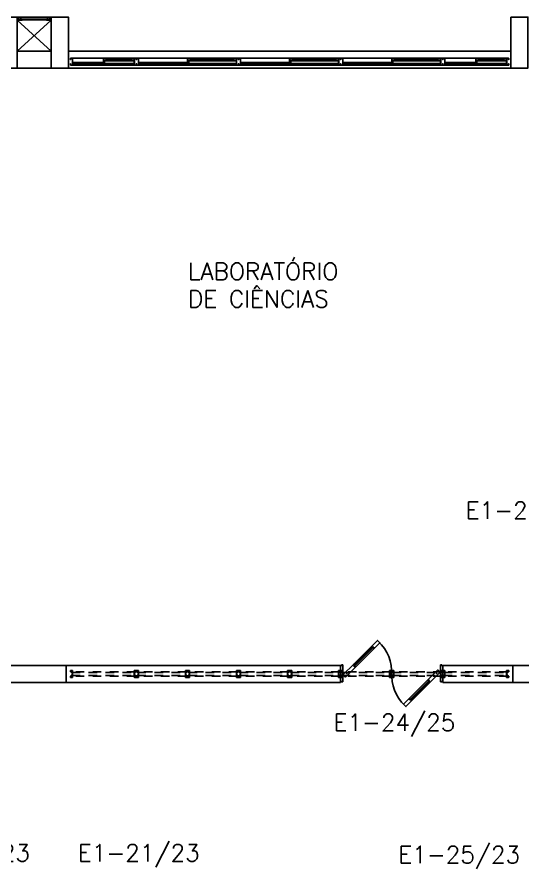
# Model space of a CAD drawing. Header units: millimetres. Extents: x 2801 to 3319, y 1187 to 1422.
# Drawn here: x 3150.15 to 3156.09, y 1273.56 to 1283.6 of the extents above; entities that cross this region are included whole.
import ezdxf

# ---------------------------------------------------------------- set-up
doc = ezdxf.new("R2010")
doc.units = ezdxf.units.MM
doc.linetypes.add('HIDDEN', pattern=[0.375, 0.25, -0.125])
for name, color, linetype in [('AR-ALV', 2, 'Continuous'), ('AR-ESQ', 1, 'Continuous'), ('AR-ESTC', 3, 'Continuous'), ('AR-PEITORIL', 1, 'Continuous'), ('AR-PORTA', 1, 'Continuous'), ('AR-SHAFT', 1, 'Continuous'), ('AR-TALUDE', 1, 'Continuous'), ('DT-ESQ-BAGUETE-C', 2, 'Continuous'), ('DT-ESQ-BAGUETE-V', 1, 'Continuous'), ('DT-ESQ-CHAPA DOBRADA-V', 1, 'Continuous'), ('DT-ESQ-PERFIL CADEIRA-C', 2, 'Continuous'), ('DT-ESQ-PERFIL CADEIRA-V', 1, 'Continuous'), ('DT-ESQ-PERFIL U SIMPLES-C', 2, 'Continuous'), ('DT-ESQ-PERFIL U-C', 2, 'Continuous'), ('DT-ESQ-PERFIL U-V', 1, 'Continuous'), ('DT-ESQ-PROJ', 1, 'HIDDEN'), ('DT-ESQ-VENEZIANA-C', 2, 'Continuous'), ('DT-ESQ-VENEZIANA-V', 2, 'Continuous'), ('DT-ESQ-VIDRO-C', 2, 'Continuous'), ('ENDEREÇO', 2, 'Continuous'), ('mov', 1, 'Continuous'), ('PM-V', 1, 'Continuous'), ('pm1', 2, 'Continuous'), ('pm2', 2, 'Continuous'), ('TEXTO', 2, 'Continuous'), ('VIDRO', 2, 'Continuous')]:
    doc.layers.add(name, color=color, linetype=linetype)
doc.styles.add('UNB-100', font='simplex.shx', dxfattribs={"height": 0.2})
doc.styles.add('UNB1-100', font='simplex.shx', dxfattribs={"height": 0.2})

# ---------------------------------------------------------------- blocks, each defined once
blk = doc.blocks.new('EF65-P')
at = {"layer": 'DT-ESQ-BAGUETE-C', "ltscale": 0.1}
for points in [[(0.073, -0.1), (0.06, -0.1), (0.06, -0.099), (0.073, -0.099, 0.414214), (0.073, -0.098), (0.073, -0.087, 0.414214), (0.073, -0.087), (0.06, -0.087), (0.06, -0.085), (0.073, -0.085, -0.414214), (0.075, -0.087), (0.075, -0.099, -0.414214)], [(0.339, -0.1), (0.352, -0.1), (0.352, -0.099), (0.34, -0.099, -0.414214), (0.339, -0.098), (0.339, -0.087, -0.414214), (0.34, -0.087), (0.352, -0.087), (0.352, -0.085), (0.339, -0.085, 0.414214), (0.337, -0.087), (0.337, -0.099, 0.414214)], [(0.422, -0.055), (0.409, -0.055), (0.409, -0.053), (0.422, -0.053, 0.414214), (0.422, -0.053), (0.422, -0.042, 0.414214), (0.422, -0.042), (0.409, -0.042), (0.409, -0.04), (0.422, -0.04, -0.414214), (0.424, -0.042), (0.424, -0.053, -0.414214)], [(0.702, -0.055), (0.715, -0.055), (0.715, -0.053), (0.702, -0.053, -0.414214), (0.702, -0.053), (0.702, -0.042, -0.414214), (0.702, -0.042), (0.715, -0.042), (0.715, -0.04), (0.702, -0.04, 0.414214), (0.7, -0.042), (0.7, -0.053, 0.414214)], [(0.848, -0.1), (0.835, -0.1), (0.835, -0.099), (0.848, -0.099, 0.414214), (0.848, -0.098), (0.848, -0.087, 0.414214), (0.848, -0.087), (0.835, -0.087), (0.835, -0.085), (0.848, -0.085, -0.414214), (0.85, -0.087), (0.85, -0.099, -0.414214)], [(1.326, -0.1), (1.34, -0.1), (1.34, -0.099), (1.327, -0.099, -0.414214), (1.326, -0.098), (1.326, -0.087, -0.414214), (1.327, -0.087), (1.34, -0.087), (1.34, -0.085), (1.326, -0.085, 0.414214), (1.325, -0.087), (1.325, -0.099, 0.414214)], [(1.41, -0.055), (1.396, -0.055), (1.396, -0.053), (1.409, -0.053, 0.414214), (1.41, -0.053), (1.41, -0.042, 0.414214), (1.409, -0.042), (1.396, -0.042), (1.396, -0.04), (1.41, -0.04, -0.414214), (1.411, -0.042), (1.411, -0.053, -0.414214)], [(1.901, -0.055), (1.915, -0.055), (1.915, -0.053), (1.902, -0.053, -0.414214), (1.901, -0.053), (1.901, -0.042, -0.414214), (1.902, -0.042), (1.915, -0.042), (1.915, -0.04), (1.901, -0.04, 0.414214), (1.9, -0.042), (1.9, -0.053, 0.414214)], [(2.048, -0.1), (2.035, -0.1), (2.035, -0.099), (2.048, -0.099, 0.414214), (2.048, -0.098), (2.048, -0.087, 0.414214), (2.048, -0.087), (2.035, -0.087), (2.035, -0.085), (2.048, -0.085, -0.414214), (2.05, -0.087), (2.05, -0.099, -0.414214)], [(2.526, -0.1), (2.54, -0.1), (2.54, -0.099), (2.527, -0.099, -0.414214), (2.526, -0.098), (2.526, -0.087, -0.414214), (2.527, -0.087), (2.54, -0.087), (2.54, -0.085), (2.526, -0.085, 0.414214), (2.525, -0.087), (2.525, -0.099, 0.414214)], [(2.61, -0.055), (2.596, -0.055), (2.596, -0.053), (2.609, -0.053, 0.414214), (2.61, -0.053), (2.61, -0.042, 0.414214), (2.609, -0.042), (2.596, -0.042), (2.596, -0.04), (2.61, -0.04, -0.414214), (2.611, -0.042), (2.611, -0.053, -0.414214)], [(3.101, -0.055), (3.115, -0.055), (3.115, -0.053), (3.102, -0.053, -0.414214), (3.101, -0.053), (3.101, -0.042, -0.414214), (3.102, -0.042), (3.115, -0.042), (3.115, -0.04), (3.101, -0.04, 0.414214), (3.1, -0.042), (3.1, -0.053, 0.414214)], [(3.248, -0.1), (3.235, -0.1), (3.235, -0.099), (3.248, -0.099, 0.414214), (3.248, -0.098), (3.248, -0.087, 0.414214), (3.248, -0.087), (3.235, -0.087), (3.235, -0.085), (3.248, -0.085, -0.414214), (3.25, -0.087), (3.25, -0.099, -0.414214)], [(3.726, -0.1), (3.74, -0.1), (3.74, -0.099), (3.727, -0.099, -0.414214), (3.726, -0.098), (3.726, -0.087, -0.414214), (3.727, -0.087), (3.74, -0.087), (3.74, -0.085), (3.726, -0.085, 0.414214), (3.725, -0.087), (3.725, -0.099, 0.414214)], [(3.81, -0.055), (3.796, -0.055), (3.796, -0.053), (3.809, -0.053, 0.414214), (3.81, -0.053), (3.81, -0.042, 0.414214), (3.809, -0.042), (3.796, -0.042), (3.796, -0.04), (3.81, -0.04, -0.414214), (3.811, -0.042), (3.811, -0.053, -0.414214)], [(4.301, -0.055), (4.315, -0.055), (4.315, -0.053), (4.302, -0.053, -0.414214), (4.301, -0.053), (4.301, -0.042, -0.414214), (4.302, -0.042), (4.315, -0.042), (4.315, -0.04), (4.301, -0.04, 0.414214), (4.3, -0.042), (4.3, -0.053, 0.414214)], [(4.448, -0.1), (4.435, -0.1), (4.435, -0.099), (4.448, -0.099, 0.414214), (4.448, -0.098), (4.448, -0.087, 0.414214), (4.448, -0.087), (4.435, -0.087), (4.435, -0.085), (4.448, -0.085, -0.414214), (4.45, -0.087), (4.45, -0.099, -0.414214)], [(4.714, -0.1), (4.727, -0.1), (4.727, -0.099), (4.714, -0.099, -0.414214), (4.714, -0.098), (4.714, -0.087, -0.414214), (4.714, -0.087), (4.727, -0.087), (4.727, -0.085), (4.714, -0.085, 0.414214), (4.712, -0.087), (4.712, -0.099, 0.414214)], [(4.797, -0.055), (4.784, -0.055), (4.784, -0.053), (4.797, -0.053, 0.414214), (4.797, -0.053), (4.797, -0.042, 0.414214), (4.797, -0.042), (4.784, -0.042), (4.784, -0.04), (4.797, -0.04, -0.414214), (4.799, -0.042), (4.799, -0.053, -0.414214)], [(5.076, -0.055), (5.09, -0.055), (5.09, -0.053), (5.077, -0.053, -0.414214), (5.076, -0.053), (5.076, -0.042, -0.414214), (5.077, -0.042), (5.09, -0.042), (5.09, -0.04), (5.076, -0.04, 0.414214), (5.075, -0.042), (5.075, -0.053, 0.414214)]]:
    blk.add_lwpolyline(points, format="xyb", close=True, dxfattribs=at)
at = {"layer": 'DT-ESQ-BAGUETE-V', "ltscale": 0.1}
for p, q in [((0.073, -0.085), (0.339, -0.085)), ((0.422, -0.04), (0.702, -0.04)), ((0.848, -0.085), (1.326, -0.085)), ((1.41, -0.04), (1.901, -0.04)), ((2.048, -0.085), (2.526, -0.085)), ((2.61, -0.04), (3.101, -0.04)), ((3.248, -0.085), (3.726, -0.085)), ((3.81, -0.04), (4.301, -0.04)), ((4.448, -0.085), (4.714, -0.085)), ((4.797, -0.04), (5.076, -0.04))]:
    blk.add_line(p, q, dxfattribs=at)
at = {"layer": 'DT-ESQ-CHAPA DOBRADA-V', "ltscale": 0.1}
for p, q in [((0.025, -0.052), (0.374, -0.052)), ((0.025, -0.055), (0.374, -0.055)), ((0.8, -0.052), (1.361, -0.052)), ((0.8, -0.055), (1.361, -0.055)), ((2, -0.052), (2.561, -0.052)), ((2, -0.055), (2.561, -0.055)), ((3.2, -0.052), (3.761, -0.052)), ((3.2, -0.055), (3.761, -0.055)), ((4.4, -0.052), (4.749, -0.052)), ((4.4, -0.055), (4.749, -0.055))]:
    blk.add_line(p, q, dxfattribs=at)
at = {"layer": 'DT-ESQ-PERFIL CADEIRA-C', "ltscale": 0.1}
for p, q in [((0.376, -0.063), (0.422, -0.063)), ((0.75, -0.063), (0.702, -0.063)), ((1.363, -0.063), (1.41, -0.063)), ((1.95, -0.063), (1.901, -0.063)), ((2.563, -0.063), (2.61, -0.063)), ((3.15, -0.063), (3.101, -0.063)), ((3.763, -0.063), (3.81, -0.063)), ((4.35, -0.063), (4.301, -0.063)), ((4.751, -0.063), (4.797, -0.063)), ((5.125, -0.063), (5.076, -0.063)), ((0.025, -0.109), (0.073, -0.109)), ((0.385, -0.109), (0.339, -0.109)), ((0.8, -0.109), (0.848, -0.109)), ((1.373, -0.109), (1.326, -0.109)), ((2, -0.109), (2.048, -0.109)), ((2.573, -0.109), (2.526, -0.109)), ((3.2, -0.109), (3.248, -0.109)), ((3.773, -0.109), (3.726, -0.109)), ((4.4, -0.109), (4.448, -0.109)), ((4.76, -0.109), (4.714, -0.109))]:
    blk.add_line(p, q, dxfattribs=at)
for points in [[(0.073, -0.11), (0.025, -0.11), (0.025, -0.109), (0.06, -0.109, -0.198912), (0.059, -0.108, -0.198913), (0.058, -0.107), (0.058, -0.087, 0.414214), (0.058, -0.087), (0.025, -0.087), (0.025, -0.085), (0.058, -0.085, -0.414214), (0.06, -0.087), (0.06, -0.099), (0.06, -0.1), (0.06, -0.107), (0.073, -0.107, -1)], [(0.339, -0.107, 1), (0.339, -0.11), (0.385, -0.11, 0.414214), (0.387, -0.108), (0.387, -0.087, 0.414214), (0.385, -0.085), (0.354, -0.085, 0.414214), (0.352, -0.087), (0.352, -0.107)], [(0.352, -0.109, 0.198913), (0.354, -0.108, 0.198913), (0.354, -0.107), (0.354, -0.087, -0.414214), (0.354, -0.087), (0.385, -0.087, -0.414214), (0.386, -0.087), (0.386, -0.108, -0.414214), (0.385, -0.109)], [(0.422, -0.062, -1), (0.422, -0.065), (0.376, -0.065, -0.414214), (0.374, -0.063), (0.374, -0.042, -0.414214), (0.376, -0.04), (0.407, -0.04, -0.414214), (0.409, -0.042), (0.409, -0.062)], [(0.409, -0.063, -0.198913), (0.408, -0.063, -0.198913), (0.407, -0.062), (0.407, -0.042, 0.414214), (0.407, -0.042), (0.376, -0.042, 0.414214), (0.375, -0.042), (0.375, -0.063, 0.414214), (0.376, -0.063)], [(0.702, -0.065), (0.75, -0.065), (0.75, -0.063), (0.715, -0.063, 0.198912), (0.716, -0.063, 0.198913), (0.716, -0.062), (0.716, -0.042, -0.414214), (0.717, -0.042), (0.75, -0.042), (0.75, -0.04), (0.716, -0.04, 0.414214), (0.715, -0.042), (0.715, -0.053), (0.715, -0.055), (0.715, -0.062), (0.702, -0.062, 1)], [(0.848, -0.11), (0.8, -0.11), (0.8, -0.109), (0.835, -0.109, -0.198912), (0.834, -0.108, -0.198913), (0.833, -0.107), (0.833, -0.087, 0.414214), (0.833, -0.087), (0.8, -0.087), (0.8, -0.085), (0.833, -0.085, -0.414214), (0.835, -0.087), (0.835, -0.099), (0.835, -0.1), (0.835, -0.107), (0.848, -0.107, -1)], [(1.326, -0.107, 1), (1.326, -0.11), (1.373, -0.11, 0.414214), (1.375, -0.108), (1.375, -0.087, 0.414214), (1.373, -0.085), (1.341, -0.085, 0.414214), (1.34, -0.087), (1.34, -0.107)], [(1.34, -0.109, 0.198913), (1.341, -0.108, 0.198913), (1.341, -0.107), (1.341, -0.087, -0.414214), (1.342, -0.087), (1.373, -0.087, -0.414214), (1.373, -0.087), (1.373, -0.108, -0.414214), (1.373, -0.109)], [(1.41, -0.062, -1), (1.41, -0.065), (1.363, -0.065, -0.414214), (1.361, -0.063), (1.361, -0.042, -0.414214), (1.363, -0.04), (1.395, -0.04, -0.414214), (1.396, -0.042), (1.396, -0.062)], [(1.396, -0.063, -0.198913), (1.395, -0.063, -0.198913), (1.395, -0.062), (1.395, -0.042, 0.414214), (1.394, -0.042), (1.363, -0.042, 0.414214), (1.363, -0.042), (1.363, -0.063, 0.414214), (1.363, -0.063)], [(1.901, -0.065), (1.95, -0.065), (1.95, -0.063), (1.915, -0.063, 0.198912), (1.916, -0.063, 0.198913), (1.916, -0.062), (1.916, -0.042, -0.414214), (1.917, -0.042), (1.95, -0.042), (1.95, -0.04), (1.916, -0.04, 0.414214), (1.915, -0.042), (1.915, -0.053), (1.915, -0.055), (1.915, -0.062), (1.901, -0.062, 1)], [(2.048, -0.11), (2, -0.11), (2, -0.109), (2.035, -0.109, -0.198912), (2.034, -0.108, -0.198913), (2.033, -0.107), (2.033, -0.087, 0.414214), (2.033, -0.087), (2, -0.087), (2, -0.085), (2.033, -0.085, -0.414214), (2.035, -0.087), (2.035, -0.099), (2.035, -0.1), (2.035, -0.107), (2.048, -0.107, -1)], [(2.526, -0.107, 1), (2.526, -0.11), (2.573, -0.11, 0.414214), (2.575, -0.108), (2.575, -0.087, 0.414214), (2.573, -0.085), (2.541, -0.085, 0.414214), (2.54, -0.087), (2.54, -0.107)], [(2.54, -0.109, 0.198913), (2.541, -0.108, 0.198913), (2.541, -0.107), (2.541, -0.087, -0.414214), (2.542, -0.087), (2.573, -0.087, -0.414214), (2.573, -0.087), (2.573, -0.108, -0.414214), (2.573, -0.109)], [(2.61, -0.062, -1), (2.61, -0.065), (2.563, -0.065, -0.414214), (2.561, -0.063), (2.561, -0.042, -0.414214), (2.563, -0.04), (2.595, -0.04, -0.414214), (2.596, -0.042), (2.596, -0.062)], [(2.596, -0.063, -0.198913), (2.595, -0.063, -0.198913), (2.595, -0.062), (2.595, -0.042, 0.414214), (2.594, -0.042), (2.563, -0.042, 0.414214), (2.563, -0.042), (2.563, -0.063, 0.414214), (2.563, -0.063)], [(3.101, -0.065), (3.15, -0.065), (3.15, -0.063), (3.115, -0.063, 0.198912), (3.116, -0.063, 0.198913), (3.116, -0.062), (3.116, -0.042, -0.414214), (3.117, -0.042), (3.15, -0.042), (3.15, -0.04), (3.116, -0.04, 0.414214), (3.115, -0.042), (3.115, -0.053), (3.115, -0.055), (3.115, -0.062), (3.101, -0.062, 1)], [(3.248, -0.11), (3.2, -0.11), (3.2, -0.109), (3.235, -0.109, -0.198912), (3.234, -0.108, -0.198913), (3.233, -0.107), (3.233, -0.087, 0.414214), (3.233, -0.087), (3.2, -0.087), (3.2, -0.085), (3.233, -0.085, -0.414214), (3.235, -0.087), (3.235, -0.099), (3.235, -0.1), (3.235, -0.107), (3.248, -0.107, -1)], [(3.726, -0.107, 1), (3.726, -0.11), (3.773, -0.11, 0.414214), (3.775, -0.108), (3.775, -0.087, 0.414214), (3.773, -0.085), (3.741, -0.085, 0.414214), (3.74, -0.087), (3.74, -0.107)], [(3.74, -0.109, 0.198913), (3.741, -0.108, 0.198913), (3.741, -0.107), (3.741, -0.087, -0.414214), (3.742, -0.087), (3.773, -0.087, -0.414214), (3.773, -0.087), (3.773, -0.108, -0.414214), (3.773, -0.109)], [(3.81, -0.062, -1), (3.81, -0.065), (3.763, -0.065, -0.414214), (3.761, -0.063), (3.761, -0.042, -0.414214), (3.763, -0.04), (3.795, -0.04, -0.414214), (3.796, -0.042), (3.796, -0.062)], [(3.796, -0.063, -0.198913), (3.795, -0.063, -0.198913), (3.795, -0.062), (3.795, -0.042, 0.414214), (3.794, -0.042), (3.763, -0.042, 0.414214), (3.763, -0.042), (3.763, -0.063, 0.414214), (3.763, -0.063)], [(4.301, -0.065), (4.35, -0.065), (4.35, -0.063), (4.315, -0.063, 0.198912), (4.316, -0.063, 0.198913), (4.316, -0.062), (4.316, -0.042, -0.414214), (4.317, -0.042), (4.35, -0.042), (4.35, -0.04), (4.316, -0.04, 0.414214), (4.315, -0.042), (4.315, -0.053), (4.315, -0.055), (4.315, -0.062), (4.301, -0.062, 1)], [(4.448, -0.11), (4.4, -0.11), (4.4, -0.109), (4.435, -0.109, -0.198912), (4.434, -0.108, -0.198913), (4.433, -0.107), (4.433, -0.087, 0.414214), (4.433, -0.087), (4.4, -0.087), (4.4, -0.085), (4.433, -0.085, -0.414214), (4.435, -0.087), (4.435, -0.099), (4.435, -0.1), (4.435, -0.107), (4.448, -0.107, -1)], [(4.714, -0.107, 1), (4.714, -0.11), (4.76, -0.11, 0.414214), (4.762, -0.108), (4.762, -0.087, 0.414214), (4.76, -0.085), (4.729, -0.085, 0.414214), (4.727, -0.087), (4.727, -0.107)], [(4.727, -0.109, 0.198913), (4.729, -0.108, 0.198913), (4.729, -0.107), (4.729, -0.087, -0.414214), (4.729, -0.087), (4.76, -0.087, -0.414214), (4.761, -0.087), (4.761, -0.108, -0.414214), (4.76, -0.109)], [(4.797, -0.062, -1), (4.797, -0.065), (4.751, -0.065, -0.414214), (4.749, -0.063), (4.749, -0.042, -0.414214), (4.751, -0.04), (4.782, -0.04, -0.414214), (4.784, -0.042), (4.784, -0.062)], [(4.784, -0.063, -0.198913), (4.783, -0.063, -0.198913), (4.782, -0.062), (4.782, -0.042, 0.414214), (4.782, -0.042), (4.751, -0.042, 0.414214), (4.75, -0.042), (4.75, -0.063, 0.414214), (4.751, -0.063)], [(5.076, -0.065), (5.125, -0.065), (5.125, -0.063), (5.09, -0.063, 0.198912), (5.091, -0.063, 0.198913), (5.091, -0.062), (5.091, -0.042, -0.414214), (5.092, -0.042), (5.125, -0.042), (5.125, -0.04), (5.091, -0.04, 0.414214), (5.09, -0.042), (5.09, -0.053), (5.09, -0.055), (5.09, -0.062), (5.076, -0.062, 1)]]:
    blk.add_lwpolyline(points, format="xyb", close=True, dxfattribs=at)
at = {"layer": 'DT-ESQ-PERFIL CADEIRA-V', "ltscale": 0.1}
for p, q in [((0.407, -0.065), (0.702, -0.065)), ((1.395, -0.065), (1.901, -0.065)), ((2.595, -0.065), (3.101, -0.065)), ((3.795, -0.065), (4.301, -0.065)), ((4.782, -0.065), (5.076, -0.065)), ((0.073, -0.11), (0.339, -0.11)), ((0.848, -0.11), (1.326, -0.11)), ((2.048, -0.11), (2.526, -0.11)), ((3.248, -0.11), (3.726, -0.11)), ((4.448, -0.11), (4.714, -0.11))]:
    blk.add_line(p, q, dxfattribs=at)
at = {"layer": 'DT-ESQ-PERFIL U SIMPLES-C', "ltscale": 0.1}
for points in [[(0.376, -0.077), (0.384, -0.077), (0.384, -0.075), (0.376, -0.075, -0.414214), (0.375, -0.075), (0.375, -0.067, -0.414214), (0.376, -0.066), (0.384, -0.066), (0.384, -0.065), (0.376, -0.065, 0.414214), (0.374, -0.067), (0.374, -0.075, 0.414214)], [(0.385, -0.073), (0.378, -0.073), (0.378, -0.074), (0.385, -0.074, -0.414214), (0.386, -0.075), (0.386, -0.083, -0.414214), (0.385, -0.083), (0.378, -0.083), (0.378, -0.085), (0.385, -0.085, 0.414214), (0.387, -0.083), (0.387, -0.075, 0.414214)], [(1.363, -0.077), (1.371, -0.077), (1.371, -0.075), (1.363, -0.075, -0.414214), (1.363, -0.075), (1.363, -0.067, -0.414214), (1.363, -0.066), (1.371, -0.066), (1.371, -0.065), (1.363, -0.065, 0.414214), (1.361, -0.067), (1.361, -0.075, 0.414214)], [(1.373, -0.073), (1.365, -0.073), (1.365, -0.074), (1.373, -0.074, -0.414214), (1.373, -0.075), (1.373, -0.083, -0.414214), (1.373, -0.083), (1.365, -0.083), (1.365, -0.085), (1.373, -0.085, 0.414214), (1.375, -0.083), (1.375, -0.075, 0.414214)], [(2.563, -0.077), (2.571, -0.077), (2.571, -0.075), (2.563, -0.075, -0.414214), (2.563, -0.075), (2.563, -0.067, -0.414214), (2.563, -0.066), (2.571, -0.066), (2.571, -0.065), (2.563, -0.065, 0.414214), (2.561, -0.067), (2.561, -0.075, 0.414214)], [(2.573, -0.073), (2.565, -0.073), (2.565, -0.074), (2.573, -0.074, -0.414214), (2.573, -0.075), (2.573, -0.083, -0.414214), (2.573, -0.083), (2.565, -0.083), (2.565, -0.085), (2.573, -0.085, 0.414214), (2.575, -0.083), (2.575, -0.075, 0.414214)], [(3.763, -0.077), (3.771, -0.077), (3.771, -0.075), (3.763, -0.075, -0.414214), (3.763, -0.075), (3.763, -0.067, -0.414214), (3.763, -0.066), (3.771, -0.066), (3.771, -0.065), (3.763, -0.065, 0.414214), (3.761, -0.067), (3.761, -0.075, 0.414214)], [(3.773, -0.073), (3.765, -0.073), (3.765, -0.074), (3.773, -0.074, -0.414214), (3.773, -0.075), (3.773, -0.083, -0.414214), (3.773, -0.083), (3.765, -0.083), (3.765, -0.085), (3.773, -0.085, 0.414214), (3.775, -0.083), (3.775, -0.075, 0.414214)], [(4.751, -0.077), (4.759, -0.077), (4.759, -0.075), (4.751, -0.075, -0.414214), (4.75, -0.075), (4.75, -0.067, -0.414214), (4.751, -0.066), (4.759, -0.066), (4.759, -0.065), (4.751, -0.065, 0.414214), (4.749, -0.067), (4.749, -0.075, 0.414214)], [(4.76, -0.073), (4.752, -0.073), (4.752, -0.074), (4.76, -0.074, -0.414214), (4.761, -0.075), (4.761, -0.083, -0.414214), (4.76, -0.083), (4.752, -0.083), (4.752, -0.085), (4.76, -0.085, 0.414214), (4.762, -0.083), (4.762, -0.075, 0.414214)]]:
    blk.add_lwpolyline(points, format="xyb", close=True, dxfattribs=at)
at = {"layer": 'DT-ESQ-PERFIL U-C', "ltscale": 0.1}
for points in [[(0, -0.036, -0.414214), (0.001, -0.035), (0.023, -0.035, -0.414214), (0.025, -0.036), (0.025, -0.113, -0.414214), (0.023, -0.115), (0.001, -0.115, -0.414214), (0, -0.113), (0, -0.1), (0.001, -0.1), (0.001, -0.113, 0.414214), (0.002, -0.113), (0.023, -0.113, 0.414214), (0.023, -0.113), (0.023, -0.037, 0.414214), (0.023, -0.036), (0.002, -0.036, 0.414214), (0.001, -0.037), (0.001, -0.05), (0, -0.05)], [(0.775, -0.036, 0.414214), (0.773, -0.035), (0.751, -0.035, 0.414214), (0.75, -0.036), (0.75, -0.113, 0.414214), (0.751, -0.115), (0.773, -0.115, 0.414214), (0.775, -0.113), (0.775, -0.1), (0.773, -0.1), (0.773, -0.113, -0.414214), (0.773, -0.113), (0.752, -0.113, -0.414214), (0.751, -0.113), (0.751, -0.037, -0.414214), (0.752, -0.036), (0.773, -0.036, -0.414214), (0.773, -0.037), (0.773, -0.05), (0.775, -0.05)], [(0.775, -0.036, -0.414214), (0.776, -0.035), (0.798, -0.035, -0.414214), (0.8, -0.036), (0.8, -0.113, -0.414214), (0.798, -0.115), (0.776, -0.115, -0.414214), (0.775, -0.113), (0.775, -0.1), (0.776, -0.1), (0.776, -0.113, 0.414214), (0.777, -0.113), (0.798, -0.113, 0.414214), (0.798, -0.113), (0.798, -0.037, 0.414214), (0.798, -0.036), (0.777, -0.036, 0.414214), (0.776, -0.037), (0.776, -0.05), (0.775, -0.05)], [(1.975, -0.036, 0.414214), (1.973, -0.035), (1.951, -0.035, 0.414214), (1.95, -0.036), (1.95, -0.113, 0.414214), (1.951, -0.115), (1.973, -0.115, 0.414214), (1.975, -0.113), (1.975, -0.1), (1.973, -0.1), (1.973, -0.113, -0.414214), (1.973, -0.113), (1.952, -0.113, -0.414214), (1.951, -0.113), (1.951, -0.037, -0.414214), (1.952, -0.036), (1.973, -0.036, -0.414214), (1.973, -0.037), (1.973, -0.05), (1.975, -0.05)], [(1.975, -0.036, -0.414214), (1.976, -0.035), (1.998, -0.035, -0.414214), (2, -0.036), (2, -0.113, -0.414214), (1.998, -0.115), (1.976, -0.115, -0.414214), (1.975, -0.113), (1.975, -0.1), (1.976, -0.1), (1.976, -0.113, 0.414214), (1.977, -0.113), (1.998, -0.113, 0.414214), (1.998, -0.113), (1.998, -0.037, 0.414214), (1.998, -0.036), (1.977, -0.036, 0.414214), (1.976, -0.037), (1.976, -0.05), (1.975, -0.05)], [(3.175, -0.036, 0.414214), (3.173, -0.035), (3.151, -0.035, 0.414214), (3.15, -0.036), (3.15, -0.113, 0.414214), (3.151, -0.115), (3.173, -0.115, 0.414214), (3.175, -0.113), (3.175, -0.1), (3.173, -0.1), (3.173, -0.113, -0.414214), (3.173, -0.113), (3.152, -0.113, -0.414214), (3.151, -0.113), (3.151, -0.037, -0.414214), (3.152, -0.036), (3.173, -0.036, -0.414214), (3.173, -0.037), (3.173, -0.05), (3.175, -0.05)], [(3.175, -0.036, -0.414214), (3.176, -0.035), (3.198, -0.035, -0.414214), (3.2, -0.036), (3.2, -0.113, -0.414214), (3.198, -0.115), (3.176, -0.115, -0.414214), (3.175, -0.113), (3.175, -0.1), (3.176, -0.1), (3.176, -0.113, 0.414214), (3.177, -0.113), (3.198, -0.113, 0.414214), (3.198, -0.113), (3.198, -0.037, 0.414214), (3.198, -0.036), (3.177, -0.036, 0.414214), (3.176, -0.037), (3.176, -0.05), (3.175, -0.05)], [(4.375, -0.036, 0.414214), (4.373, -0.035), (4.351, -0.035, 0.414214), (4.35, -0.036), (4.35, -0.113, 0.414214), (4.351, -0.115), (4.373, -0.115, 0.414214), (4.375, -0.113), (4.375, -0.1), (4.373, -0.1), (4.373, -0.113, -0.414214), (4.373, -0.113), (4.352, -0.113, -0.414214), (4.351, -0.113), (4.351, -0.037, -0.414214), (4.352, -0.036), (4.373, -0.036, -0.414214), (4.373, -0.037), (4.373, -0.05), (4.375, -0.05)], [(4.375, -0.036, -0.414214), (4.376, -0.035), (4.398, -0.035, -0.414214), (4.4, -0.036), (4.4, -0.113, -0.414214), (4.398, -0.115), (4.376, -0.115, -0.414214), (4.375, -0.113), (4.375, -0.1), (4.376, -0.1), (4.376, -0.113, 0.414214), (4.377, -0.113), (4.398, -0.113, 0.414214), (4.398, -0.113), (4.398, -0.037, 0.414214), (4.398, -0.036), (4.377, -0.036, 0.414214), (4.376, -0.037), (4.376, -0.05), (4.375, -0.05)], [(5.15, -0.036, 0.414214), (5.148, -0.035), (5.126, -0.035, 0.414214), (5.125, -0.036), (5.125, -0.113, 0.414214), (5.126, -0.115), (5.148, -0.115, 0.414214), (5.15, -0.113), (5.15, -0.1), (5.148, -0.1), (5.148, -0.113, -0.414214), (5.148, -0.113), (5.127, -0.113, -0.414214), (5.126, -0.113), (5.126, -0.037, -0.414214), (5.127, -0.036), (5.148, -0.036, -0.414214), (5.148, -0.037), (5.148, -0.05), (5.15, -0.05)]]:
    blk.add_lwpolyline(points, format="xyb", close=True, dxfattribs=at)
at = {"layer": 'DT-ESQ-PERFIL U-V', "ltscale": 0.1}
for p, q in [((0.023, -0.035), (0.751, -0.035)), ((0.798, -0.035), (1.951, -0.035)), ((1.998, -0.035), (3.151, -0.035)), ((3.198, -0.035), (4.351, -0.035)), ((4.398, -0.035), (5.126, -0.035)), ((0.023, -0.115), (0.751, -0.115)), ((0.798, -0.115), (1.951, -0.115)), ((1.998, -0.115), (3.151, -0.115)), ((3.198, -0.115), (4.351, -0.115)), ((4.398, -0.115), (5.126, -0.115))]:
    blk.add_line(p, q, dxfattribs=at)
at = {"layer": 'DT-ESQ-VIDRO-C', "ltscale": 0.1}
for points in [[(0.713, -0.06), (0.713, -0.057), (0.411, -0.057), (0.411, -0.06)], [(1.912, -0.06), (1.912, -0.057), (1.399, -0.057), (1.399, -0.06)], [(3.112, -0.06), (3.112, -0.057), (2.599, -0.057), (2.599, -0.06)], [(4.312, -0.06), (4.312, -0.057), (3.799, -0.057), (3.799, -0.06)], [(5.087, -0.06), (5.087, -0.057), (4.786, -0.057), (4.786, -0.06)], [(0.063, -0.105), (0.063, -0.102), (0.349, -0.102), (0.349, -0.105)], [(0.838, -0.105), (0.838, -0.102), (1.337, -0.102), (1.337, -0.105)], [(2.038, -0.105), (2.038, -0.102), (2.537, -0.102), (2.537, -0.105)], [(3.238, -0.105), (3.238, -0.102), (3.737, -0.102), (3.737, -0.105)], [(4.438, -0.105), (4.438, -0.102), (4.724, -0.102), (4.724, -0.105)]]:
    blk.add_lwpolyline(points, close=True, dxfattribs=at)
blk = doc.blocks.new('EF142-P')
at = {"layer": 'DT-ESQ-PROJ', "color": 1, "ltscale": 0.1}
for points in [[(0.025, -0.1035), (0.025, -0.1135, -0.4142136), (0.0235, -0.115), (0.0015, -0.115, -0.4142136), (0, -0.1135), (0, -0.1), (0.0015, -0.1), (0.0015, -0.113, 0.4142136), (0.002, -0.1135), (0.023, -0.1135, 0.4142136), (0.0235, -0.113), (0.0235, -0.1035), (0.0105, -0.1035, -0.4142136), (0.009, -0.102), (0.009, -0.092, -0.4142136), (0.0105, -0.0905), (0.0235, -0.0905), (0.0235, -0.0595), (0.0105, -0.0595, -0.4142136), (0.009, -0.058), (0.009, -0.048, -0.4142136), (0.0105, -0.0465), (0.0235, -0.0465), (0.0235, -0.037, 0.4142136), (0.023, -0.0365), (0.002, -0.0365, 0.4142136), (0.0015, -0.037), (0.0015, -0.05), (0, -0.05), (0, -0.0365, -0.4142136), (0.0015, -0.035), (0.0235, -0.035, -0.4142136), (0.025, -0.0365), (0.025, -0.0465, -0.4142136), (0.0235, -0.048), (0.0105, -0.048), (0.0105, -0.058), (0.0235, -0.058), (0.0235, -0.058, -0.4142136), (0.025, -0.0595), (0.025, -0.0905, -0.4142136), (0.0235, -0.092), (0.0235, -0.092), (0.0105, -0.092), (0.0105, -0.102), (0.0235, -0.102, -0.4142136)], [(0.75, -0.1035), (0.75, -0.1135, 0.4142136), (0.7515, -0.115), (0.7735, -0.115, 0.4142136), (0.775, -0.1135), (0.775, -0.1), (0.7735, -0.1), (0.7735, -0.113, -0.4142136), (0.773, -0.1135), (0.752, -0.1135, -0.4142136), (0.7515, -0.113), (0.7515, -0.1035), (0.7645, -0.1035, 0.4142136), (0.766, -0.102), (0.766, -0.092, 0.4142136), (0.7645, -0.0905), (0.7515, -0.0905), (0.7515, -0.0595), (0.7645, -0.0595, 0.4142136), (0.766, -0.058), (0.766, -0.048, 0.4142136), (0.7645, -0.0465), (0.7515, -0.0465), (0.7515, -0.037, -0.4142136), (0.752, -0.0365), (0.773, -0.0365, -0.4142136), (0.7735, -0.037), (0.7735, -0.05), (0.775, -0.05), (0.775, -0.0365, 0.4142136), (0.7735, -0.035), (0.7515, -0.035, 0.4142136), (0.75, -0.0365), (0.75, -0.0465, 0.4142136), (0.7515, -0.048), (0.7645, -0.048), (0.7645, -0.058), (0.7515, -0.058), (0.7515, -0.058, 0.4142136), (0.75, -0.0595), (0.75, -0.0905, 0.4142136), (0.7515, -0.092), (0.7515, -0.092), (0.7645, -0.092), (0.7645, -0.102), (0.7515, -0.102, 0.4142136)], [(0.8, -0.1035), (0.8, -0.1135, -0.4142136), (0.7985, -0.115), (0.7765, -0.115, -0.4142136), (0.775, -0.1135), (0.775, -0.1), (0.7765, -0.1), (0.7765, -0.113, 0.4142136), (0.777, -0.1135), (0.798, -0.1135, 0.4142136), (0.7985, -0.113), (0.7985, -0.1035), (0.7855, -0.1035, -0.4142136), (0.784, -0.102), (0.784, -0.092, -0.4142136), (0.7855, -0.0905), (0.7985, -0.0905), (0.7985, -0.0595), (0.7855, -0.0595, -0.4142136), (0.784, -0.058), (0.784, -0.048, -0.4142136), (0.7855, -0.0465), (0.7985, -0.0465), (0.7985, -0.037, 0.4142136), (0.798, -0.0365), (0.777, -0.0365, 0.4142136), (0.7765, -0.037), (0.7765, -0.05), (0.775, -0.05), (0.775, -0.0365, -0.4142136), (0.7765, -0.035), (0.7985, -0.035, -0.4142136), (0.8, -0.0365), (0.8, -0.0465, -0.4142136), (0.7985, -0.048), (0.7855, -0.048), (0.7855, -0.058), (0.7985, -0.058), (0.7985, -0.058, -0.4142136), (0.8, -0.0595), (0.8, -0.0905, -0.4142136), (0.7985, -0.092), (0.7985, -0.092), (0.7855, -0.092), (0.7855, -0.102), (0.7985, -0.102, -0.4142136)], [(1.35, -0.1035), (1.35, -0.1135, 0.4142136), (1.3515, -0.115), (1.3735, -0.115, 0.4142136), (1.375, -0.1135), (1.375, -0.1), (1.3735, -0.1), (1.3735, -0.113, -0.4142136), (1.373, -0.1135), (1.352, -0.1135, -0.4142136), (1.3515, -0.113), (1.3515, -0.1035), (1.3645, -0.1035, 0.4142136), (1.366, -0.102), (1.366, -0.092, 0.4142136), (1.3645, -0.0905), (1.3515, -0.0905), (1.3515, -0.0595), (1.3645, -0.0595, 0.4142136), (1.366, -0.058), (1.366, -0.048, 0.4142136), (1.3645, -0.0465), (1.3515, -0.0465), (1.3515, -0.037, -0.4142136), (1.352, -0.0365), (1.373, -0.0365, -0.4142136), (1.3735, -0.037), (1.3735, -0.05), (1.375, -0.05), (1.375, -0.0365, 0.4142136), (1.3735, -0.035), (1.3515, -0.035, 0.4142136), (1.35, -0.0365), (1.35, -0.0465, 0.4142136), (1.3515, -0.048), (1.3645, -0.048), (1.3645, -0.058), (1.3515, -0.058), (1.3515, -0.058, 0.4142136), (1.35, -0.0595), (1.35, -0.0905, 0.4142136), (1.3515, -0.092), (1.3515, -0.092), (1.3645, -0.092), (1.3645, -0.102), (1.3515, -0.102, 0.4142136)], [(1.4, -0.1035), (1.4, -0.1135, -0.4142136), (1.3985, -0.115), (1.3765, -0.115, -0.4142136), (1.375, -0.1135), (1.375, -0.1), (1.3765, -0.1), (1.3765, -0.113, 0.4142136), (1.377, -0.1135), (1.398, -0.1135, 0.4142136), (1.3985, -0.113), (1.3985, -0.1035), (1.3855, -0.1035, -0.4142136), (1.384, -0.102), (1.384, -0.092, -0.4142136), (1.3855, -0.0905), (1.3985, -0.0905), (1.3985, -0.0595), (1.3855, -0.0595, -0.4142136), (1.384, -0.058), (1.384, -0.048, -0.4142136), (1.3855, -0.0465), (1.3985, -0.0465), (1.3985, -0.037, 0.4142136), (1.398, -0.0365), (1.377, -0.0365, 0.4142136), (1.3765, -0.037), (1.3765, -0.05), (1.375, -0.05), (1.375, -0.0365, -0.4142136), (1.3765, -0.035), (1.3985, -0.035, -0.4142136), (1.4, -0.0365), (1.4, -0.0465, -0.4142136), (1.3985, -0.048), (1.3855, -0.048), (1.3855, -0.058), (1.3985, -0.058), (1.3985, -0.058, -0.4142136), (1.4, -0.0595), (1.4, -0.0905, -0.4142136), (1.3985, -0.092), (1.3985, -0.092), (1.3855, -0.092), (1.3855, -0.102), (1.3985, -0.102, -0.4142136)], [(1.95, -0.1035), (1.95, -0.1135, 0.4142136), (1.9515, -0.115), (1.9735, -0.115, 0.4142136), (1.975, -0.1135), (1.975, -0.1), (1.9735, -0.1), (1.9735, -0.113, -0.4142136), (1.973, -0.1135), (1.952, -0.1135, -0.4142136), (1.9515, -0.113), (1.9515, -0.1035), (1.9645, -0.1035, 0.4142136), (1.966, -0.102), (1.966, -0.092, 0.4142136), (1.9645, -0.0905), (1.9515, -0.0905), (1.9515, -0.0595), (1.9645, -0.0595, 0.4142136), (1.966, -0.058), (1.966, -0.048, 0.4142136), (1.9645, -0.0465), (1.9515, -0.0465), (1.9515, -0.037, -0.4142136), (1.952, -0.0365), (1.973, -0.0365, -0.4142136), (1.9735, -0.037), (1.9735, -0.05), (1.975, -0.05), (1.975, -0.0365, 0.4142136), (1.9735, -0.035), (1.9515, -0.035, 0.4142136), (1.95, -0.0365), (1.95, -0.0465, 0.4142136), (1.9515, -0.048), (1.9645, -0.048), (1.9645, -0.058), (1.9515, -0.058), (1.9515, -0.058, 0.4142136), (1.95, -0.0595), (1.95, -0.0905, 0.4142136), (1.9515, -0.092), (1.9515, -0.092), (1.9645, -0.092), (1.9645, -0.102), (1.9515, -0.102, 0.4142136)], [(2, -0.1035), (2, -0.1135, -0.4142136), (1.9985, -0.115), (1.9765, -0.115, -0.4142136), (1.975, -0.1135), (1.975, -0.1), (1.9765, -0.1), (1.9765, -0.113, 0.4142136), (1.977, -0.1135), (1.998, -0.1135, 0.4142136), (1.9985, -0.113), (1.9985, -0.1035), (1.9855, -0.1035, -0.4142136), (1.984, -0.102), (1.984, -0.092, -0.4142136), (1.9855, -0.0905), (1.9985, -0.0905), (1.9985, -0.0595), (1.9855, -0.0595, -0.4142136), (1.984, -0.058), (1.984, -0.048, -0.4142136), (1.9855, -0.0465), (1.9985, -0.0465), (1.9985, -0.037, 0.4142136), (1.998, -0.0365), (1.977, -0.0365, 0.4142136), (1.9765, -0.037), (1.9765, -0.05), (1.975, -0.05), (1.975, -0.0365, -0.4142136), (1.9765, -0.035), (1.9985, -0.035, -0.4142136), (2, -0.0365), (2, -0.0465, -0.4142136), (1.9985, -0.048), (1.9855, -0.048), (1.9855, -0.058), (1.9985, -0.058), (1.9985, -0.058, -0.4142136), (2, -0.0595), (2, -0.0905, -0.4142136), (1.9985, -0.092), (1.9985, -0.092), (1.9855, -0.092), (1.9855, -0.102), (1.9985, -0.102, -0.4142136)], [(2.55, -0.1035), (2.55, -0.1135, 0.4142136), (2.5515, -0.115), (2.5735, -0.115, 0.4142136), (2.575, -0.1135), (2.575, -0.1), (2.5735, -0.1), (2.5735, -0.113, -0.4142136), (2.573, -0.1135), (2.552, -0.1135, -0.4142136), (2.5515, -0.113), (2.5515, -0.1035), (2.5645, -0.1035, 0.4142136), (2.566, -0.102), (2.566, -0.092, 0.4142136), (2.5645, -0.0905), (2.5515, -0.0905), (2.5515, -0.0595), (2.5645, -0.0595, 0.4142136), (2.566, -0.058), (2.566, -0.048, 0.4142136), (2.5645, -0.0465), (2.5515, -0.0465), (2.5515, -0.037, -0.4142136), (2.552, -0.0365), (2.573, -0.0365, -0.4142136), (2.5735, -0.037), (2.5735, -0.05), (2.575, -0.05), (2.575, -0.0365, 0.4142136), (2.5735, -0.035), (2.5515, -0.035, 0.4142136), (2.55, -0.0365), (2.55, -0.0465, 0.4142136), (2.5515, -0.048), (2.5645, -0.048), (2.5645, -0.058), (2.5515, -0.058), (2.5515, -0.058, 0.4142136), (2.55, -0.0595), (2.55, -0.0905, 0.4142136), (2.5515, -0.092), (2.5515, -0.092), (2.5645, -0.092), (2.5645, -0.102), (2.5515, -0.102, 0.4142136)], [(2.6, -0.1035), (2.6, -0.1135, -0.4142136), (2.5985, -0.115), (2.5765, -0.115, -0.4142136), (2.575, -0.1135), (2.575, -0.1), (2.5765, -0.1), (2.5765, -0.113, 0.4142136), (2.577, -0.1135), (2.598, -0.1135, 0.4142136), (2.5985, -0.113), (2.5985, -0.1035), (2.5855, -0.1035, -0.4142136), (2.584, -0.102), (2.584, -0.092, -0.4142136), (2.5855, -0.0905), (2.5985, -0.0905), (2.5985, -0.0595), (2.5855, -0.0595, -0.4142136), (2.584, -0.058), (2.584, -0.048, -0.4142136), (2.5855, -0.0465), (2.5985, -0.0465), (2.5985, -0.037, 0.4142136), (2.598, -0.0365), (2.577, -0.0365, 0.4142136), (2.5765, -0.037), (2.5765, -0.05), (2.575, -0.05), (2.575, -0.0365, -0.4142136), (2.5765, -0.035), (2.5985, -0.035, -0.4142136), (2.6, -0.0365), (2.6, -0.0465, -0.4142136), (2.5985, -0.048), (2.5855, -0.048), (2.5855, -0.058), (2.5985, -0.058), (2.5985, -0.058, -0.4142136), (2.6, -0.0595), (2.6, -0.0905, -0.4142136), (2.5985, -0.092), (2.5985, -0.092), (2.5855, -0.092), (2.5855, -0.102), (2.5985, -0.102, -0.4142136)], [(3.15, -0.1035), (3.15, -0.1135, 0.4142136), (3.1515, -0.115), (3.1735, -0.115, 0.4142136), (3.175, -0.1135), (3.175, -0.1), (3.1735, -0.1), (3.1735, -0.113, -0.4142136), (3.173, -0.1135), (3.152, -0.1135, -0.4142136), (3.1515, -0.113), (3.1515, -0.1035), (3.1645, -0.1035, 0.4142136), (3.166, -0.102), (3.166, -0.092, 0.4142136), (3.1645, -0.0905), (3.1515, -0.0905), (3.1515, -0.0595), (3.1645, -0.0595, 0.4142136), (3.166, -0.058), (3.166, -0.048, 0.4142136), (3.1645, -0.0465), (3.1515, -0.0465), (3.1515, -0.037, -0.4142136), (3.152, -0.0365), (3.173, -0.0365, -0.4142136), (3.1735, -0.037), (3.1735, -0.05), (3.175, -0.05), (3.175, -0.0365, 0.4142136), (3.1735, -0.035), (3.1515, -0.035, 0.4142136), (3.15, -0.0365), (3.15, -0.0465, 0.4142136), (3.1515, -0.048), (3.1645, -0.048), (3.1645, -0.058), (3.1515, -0.058), (3.1515, -0.058, 0.4142136), (3.15, -0.0595), (3.15, -0.0905, 0.4142136), (3.1515, -0.092), (3.1515, -0.092), (3.1645, -0.092), (3.1645, -0.102), (3.1515, -0.102, 0.4142136)], [(3.2, -0.1035), (3.2, -0.1135, -0.4142136), (3.1985, -0.115), (3.1765, -0.115, -0.4142136), (3.175, -0.1135), (3.175, -0.1), (3.1765, -0.1), (3.1765, -0.113, 0.4142136), (3.177, -0.1135), (3.198, -0.1135, 0.4142136), (3.1985, -0.113), (3.1985, -0.1035), (3.1855, -0.1035, -0.4142136), (3.184, -0.102), (3.184, -0.092, -0.4142136), (3.1855, -0.0905), (3.1985, -0.0905), (3.1985, -0.0595), (3.1855, -0.0595, -0.4142136), (3.184, -0.058), (3.184, -0.048, -0.4142136), (3.1855, -0.0465), (3.1985, -0.0465), (3.1985, -0.037, 0.4142136), (3.198, -0.0365), (3.177, -0.0365, 0.4142136), (3.1765, -0.037), (3.1765, -0.05), (3.175, -0.05), (3.175, -0.0365, -0.4142136), (3.1765, -0.035), (3.1985, -0.035, -0.4142136), (3.2, -0.0365), (3.2, -0.0465, -0.4142136), (3.1985, -0.048), (3.1855, -0.048), (3.1855, -0.058), (3.1985, -0.058), (3.1985, -0.058, -0.4142136), (3.2, -0.0595), (3.2, -0.0905, -0.4142136), (3.1985, -0.092), (3.1985, -0.092), (3.1855, -0.092), (3.1855, -0.102), (3.1985, -0.102, -0.4142136)], [(3.75, -0.1035), (3.75, -0.1135, 0.4142136), (3.7515, -0.115), (3.7735, -0.115, 0.4142136), (3.775, -0.1135), (3.775, -0.1), (3.7735, -0.1), (3.7735, -0.113, -0.4142136), (3.773, -0.1135), (3.752, -0.1135, -0.4142136), (3.7515, -0.113), (3.7515, -0.1035), (3.7645, -0.1035, 0.4142136), (3.766, -0.102), (3.766, -0.092, 0.4142136), (3.7645, -0.0905), (3.7515, -0.0905), (3.7515, -0.0595), (3.7645, -0.0595, 0.4142136), (3.766, -0.058), (3.766, -0.048, 0.4142136), (3.7645, -0.0465), (3.7515, -0.0465), (3.7515, -0.037, -0.4142136), (3.752, -0.0365), (3.773, -0.0365, -0.4142136), (3.7735, -0.037), (3.7735, -0.05), (3.775, -0.05), (3.775, -0.0365, 0.4142136), (3.7735, -0.035), (3.7515, -0.035, 0.4142136), (3.75, -0.0365), (3.75, -0.0465, 0.4142136), (3.7515, -0.048), (3.7645, -0.048), (3.7645, -0.058), (3.7515, -0.058), (3.7515, -0.058, 0.4142136), (3.75, -0.0595), (3.75, -0.0905, 0.4142136), (3.7515, -0.092), (3.7515, -0.092), (3.7645, -0.092), (3.7645, -0.102), (3.7515, -0.102, 0.4142136)], [(3.8, -0.1035), (3.8, -0.1135, -0.4142136), (3.7985, -0.115), (3.7765, -0.115, -0.4142136), (3.775, -0.1135), (3.775, -0.1), (3.7765, -0.1), (3.7765, -0.113, 0.4142136), (3.777, -0.1135), (3.798, -0.1135, 0.4142136), (3.7985, -0.113), (3.7985, -0.1035), (3.7855, -0.1035, -0.4142136), (3.784, -0.102), (3.784, -0.092, -0.4142136), (3.7855, -0.0905), (3.7985, -0.0905), (3.7985, -0.0595), (3.7855, -0.0595, -0.4142136), (3.784, -0.058), (3.784, -0.048, -0.4142136), (3.7855, -0.0465), (3.7985, -0.0465), (3.7985, -0.037, 0.4142136), (3.798, -0.0365), (3.777, -0.0365, 0.4142136), (3.7765, -0.037), (3.7765, -0.05), (3.775, -0.05), (3.775, -0.0365, -0.4142136), (3.7765, -0.035), (3.7985, -0.035, -0.4142136), (3.8, -0.0365), (3.8, -0.0465, -0.4142136), (3.7985, -0.048), (3.7855, -0.048), (3.7855, -0.058), (3.7985, -0.058), (3.7985, -0.058, -0.4142136), (3.8, -0.0595), (3.8, -0.0905, -0.4142136), (3.7985, -0.092), (3.7985, -0.092), (3.7855, -0.092), (3.7855, -0.102), (3.7985, -0.102, -0.4142136)], [(4.35, -0.1035), (4.35, -0.1135, 0.4142136), (4.3515, -0.115), (4.3735, -0.115, 0.4142136), (4.375, -0.1135), (4.375, -0.1), (4.3735, -0.1), (4.3735, -0.113, -0.4142136), (4.373, -0.1135), (4.352, -0.1135, -0.4142136), (4.3515, -0.113), (4.3515, -0.1035), (4.3645, -0.1035, 0.4142136), (4.366, -0.102), (4.366, -0.092, 0.4142136), (4.3645, -0.0905), (4.3515, -0.0905), (4.3515, -0.0595), (4.3645, -0.0595, 0.4142136), (4.366, -0.058), (4.366, -0.048, 0.4142136), (4.3645, -0.0465), (4.3515, -0.0465), (4.3515, -0.037, -0.4142136), (4.352, -0.0365), (4.373, -0.0365, -0.4142136), (4.3735, -0.037), (4.3735, -0.05), (4.375, -0.05), (4.375, -0.0365, 0.4142136), (4.3735, -0.035), (4.3515, -0.035, 0.4142136), (4.35, -0.0365), (4.35, -0.0465, 0.4142136), (4.3515, -0.048), (4.3645, -0.048), (4.3645, -0.058), (4.3515, -0.058), (4.3515, -0.058, 0.4142136), (4.35, -0.0595), (4.35, -0.0905, 0.4142136), (4.3515, -0.092), (4.3515, -0.092), (4.3645, -0.092), (4.3645, -0.102), (4.3515, -0.102, 0.4142136)], [(4.4, -0.1035), (4.4, -0.1135, -0.4142136), (4.3985, -0.115), (4.3765, -0.115, -0.4142136), (4.375, -0.1135), (4.375, -0.1), (4.3765, -0.1), (4.3765, -0.113, 0.4142136), (4.377, -0.1135), (4.398, -0.1135, 0.4142136), (4.3985, -0.113), (4.3985, -0.1035), (4.3855, -0.1035, -0.4142136), (4.384, -0.102), (4.384, -0.092, -0.4142136), (4.3855, -0.0905), (4.3985, -0.0905), (4.3985, -0.0595), (4.3855, -0.0595, -0.4142136), (4.384, -0.058), (4.384, -0.048, -0.4142136), (4.3855, -0.0465), (4.3985, -0.0465), (4.3985, -0.037, 0.4142136), (4.398, -0.0365), (4.377, -0.0365, 0.4142136), (4.3765, -0.037), (4.3765, -0.05), (4.375, -0.05), (4.375, -0.0365, -0.4142136), (4.3765, -0.035), (4.3985, -0.035, -0.4142136), (4.4, -0.0365), (4.4, -0.0465, -0.4142136), (4.3985, -0.048), (4.3855, -0.048), (4.3855, -0.058), (4.3985, -0.058), (4.3985, -0.058, -0.4142136), (4.4, -0.0595), (4.4, -0.0905, -0.4142136), (4.3985, -0.092), (4.3985, -0.092), (4.3855, -0.092), (4.3855, -0.102), (4.3985, -0.102, -0.4142136)], [(5.125, -0.1035), (5.125, -0.1135, 0.4142136), (5.1265, -0.115), (5.1485, -0.115, 0.4142136), (5.15, -0.1135), (5.15, -0.1), (5.1485, -0.1), (5.1485, -0.113, -0.4142136), (5.148, -0.1135), (5.127, -0.1135, -0.4142136), (5.1265, -0.113), (5.1265, -0.1035), (5.1395, -0.1035, 0.4142136), (5.141, -0.102), (5.141, -0.092, 0.4142136), (5.1395, -0.0905), (5.1265, -0.0905), (5.1265, -0.0595), (5.1395, -0.0595, 0.4142136), (5.141, -0.058), (5.141, -0.048, 0.4142136), (5.1395, -0.0465), (5.1265, -0.0465), (5.1265, -0.037, -0.4142136), (5.127, -0.0365), (5.148, -0.0365, -0.4142136), (5.1485, -0.037), (5.1485, -0.05), (5.15, -0.05), (5.15, -0.0365, 0.4142136), (5.1485, -0.035), (5.1265, -0.035, 0.4142136), (5.125, -0.0365), (5.125, -0.0465, 0.4142136), (5.1265, -0.048), (5.1395, -0.048), (5.1395, -0.058), (5.1265, -0.058), (5.1265, -0.058, 0.4142136), (5.125, -0.0595), (5.125, -0.0905, 0.4142136), (5.1265, -0.092), (5.1265, -0.092), (5.1395, -0.092), (5.1395, -0.102), (5.1265, -0.102, 0.4142136)]]:
    blk.add_lwpolyline(points, format="xyb", close=True, dxfattribs=at)
for points in [[(0.7625, -0.056), (0.7625, -0.05), (0.0125, -0.05), (0.0125, -0.056)], [(0.7625, -0.094), (0.7625, -0.1), (0.0125, -0.1), (0.0125, -0.094)], [(1.3625, -0.056), (1.3625, -0.05), (0.7875, -0.05), (0.7875, -0.056)], [(1.3625, -0.094), (1.3625, -0.1), (0.7875, -0.1), (0.7875, -0.094)], [(1.9625, -0.056), (1.9625, -0.05), (1.3875, -0.05), (1.3875, -0.056)], [(1.9625, -0.094), (1.9625, -0.1), (1.3875, -0.1), (1.3875, -0.094)], [(2.5625, -0.056), (2.5625, -0.05), (1.9875, -0.05), (1.9875, -0.056)], [(2.5625, -0.094), (2.5625, -0.1), (1.9875, -0.1), (1.9875, -0.094)], [(3.1625, -0.056), (3.1625, -0.05), (2.5875, -0.05), (2.5875, -0.056)], [(3.1625, -0.094), (3.1625, -0.1), (2.5875, -0.1), (2.5875, -0.094)], [(3.7625, -0.056), (3.7625, -0.05), (3.1875, -0.05), (3.1875, -0.056)], [(3.7625, -0.094), (3.7625, -0.1), (3.1875, -0.1), (3.1875, -0.094)], [(4.3625, -0.056), (4.3625, -0.05), (3.7875, -0.05), (3.7875, -0.056)], [(4.3625, -0.094), (4.3625, -0.1), (3.7875, -0.1), (3.7875, -0.094)], [(5.1375, -0.056), (5.1375, -0.05), (4.3875, -0.05), (4.3875, -0.056)], [(5.1375, -0.094), (5.1375, -0.1), (4.3875, -0.1), (4.3875, -0.094)]]:
    blk.add_lwpolyline(points, close=True, dxfattribs=at)
blk = doc.blocks.new('EF01A-P')
at = {"layer": 'DT-ESQ-BAGUETE-C', "ltscale": 0.1}
for points in [[(0.002, 0.035), (0.015, 0.035), (0.015, 0.033), (0.002, 0.033), (0.002, 0.005), (0.015, 0.005), (0.015, 0.004), (0.002, 0.004, -0.414214), (0, 0.005), (0, 0.033, -0.414214)], [(0.398, 0.035), (0.385, 0.035), (0.385, 0.033), (0.398, 0.033), (0.398, 0.005), (0.385, 0.005), (0.385, 0.004), (0.398, 0.004, 0.414214), (0.4, 0.005), (0.4, 0.033, 0.414214)]]:
    blk.add_lwpolyline(points, format="xyb", close=True, dxfattribs=at)
at = {"layer": 'DT-ESQ-PERFIL CADEIRA-C', "ltscale": 0.1}
for points in [[(0.01, 0.002), (0.01, 0.003), (0.002, 0.003, 1), (0.002, 0), (0.015, 0, 0.414214), (0.016, 0.002), (0.016, 0.033), (0.043, 0.033)], [(0.043, 0.006), (0.018, 0.006), (0.018, 0.016), (0.016, 0.016), (0.016, 0.006, 0.414214), (0.018, 0.005), (0.043, 0.005), (0.056, 0.005, 1), (0.056, 0.008), (0.043, 0.008), (0.043, 0.02), (0.043, 0.032), (0.056, 0.032, 1), (0.056, 0.035), (0.043, 0.035), (0.016, 0.035, 0.414214), (0.015, 0.033), (0.015, 0.002), (0.002, 0.002)], [(0.041, 0.02), (0.041, 0.032, -0.414214), (0.043, 0.033), (0.056, 0.033)], [(0.041, 0.02), (0.041, 0.008, 0.414214), (0.043, 0.006), (0.056, 0.006)], [(0.357, 0.006), (0.382, 0.006), (0.382, 0.016), (0.383, 0.016), (0.383, 0.006, -0.414214), (0.382, 0.005), (0.357, 0.005), (0.344, 0.005, -1), (0.344, 0.008), (0.357, 0.008), (0.357, 0.02), (0.357, 0.032), (0.344, 0.032, -1), (0.344, 0.035), (0.357, 0.035), (0.383, 0.035, -0.414214), (0.385, 0.033), (0.385, 0.002), (0.398, 0.002)], [(0.358, 0.02), (0.358, 0.032, 0.414214), (0.357, 0.033), (0.344, 0.033)], [(0.358, 0.02), (0.358, 0.008, -0.414214), (0.357, 0.006), (0.344, 0.006)], [(0.39, 0.002), (0.39, 0.003), (0.398, 0.003, -1), (0.398, 0), (0.385, 0, -0.414214), (0.383, 0.002), (0.383, 0.033), (0.357, 0.033)]]:
    blk.add_lwpolyline(points, format="xyb", dxfattribs=at)
at = {"layer": 'DT-ESQ-PERFIL CADEIRA-V', "ltscale": 0.1}
blk.add_line((0.015, 0), (0.385, 0), dxfattribs=at)
at = {"layer": 'DT-ESQ-VENEZIANA-C', "ltscale": 0.1}
for p, q in [((0.043, 0.011), (0.357, 0.011)), ((0.043, 0.009), (0.357, 0.009))]:
    blk.add_line(p, q, dxfattribs=at)
at = {"layer": 'DT-ESQ-VENEZIANA-V', "ltscale": 0.1}
blk.add_line((0.043, 0.031), (0.357, 0.031), dxfattribs=at)
blk = doc.blocks.new('PM7A')
at = {"layer": 'mov'}
for centre, start, end in [((0.146, 0.114), 356.8029, 46.3992), ((1.147, 0.086), 176.8029, 226.3992)]:
    blk.add_arc(centre, 0.501, start, end, dxfattribs=at)
at = {"layer": 'PM-V'}
for p, q in [((0.197, 0.206), (0.409, 0.418)), ((0.437, 0.39), (0.225, 0.178)), ((0.856, -0.19), (1.068, 0.022)), ((1.097, -0.006), (0.885, -0.218))]:
    blk.add_line(p, q, dxfattribs=at)
for centre in [(0.119, 0.1), (1.175, 0.1)]:
    blk.add_circle(centre, 0.003, dxfattribs=at)
at = {"layer": 'pm1'}
for p, q in [((0.42, 0.408), (0.409, 0.418)), ((0.42, 0.408), (0.427, 0.415)), ((0.444, 0.397), (0.427, 0.415)), ((0.434, 0.408), (0.427, 0.401)), ((0.437, 0.39), (0.427, 0.401)), ((0.444, 0.397), (0.437, 0.39)), ((0.2, 0.189), (0.207, 0.196)), ((0.218, 0.171), (0.2, 0.189)), ((0.215, 0.189), (0.207, 0.182)), ((0.225, 0.178), (0.218, 0.171)), ((1.068, 0.022), (1.076, 0.029)), ((1.076, 0.029), (1.093, 0.011)), ((1.079, 0.011), (1.086, 0.018)), ((1.093, 0.011), (1.086, 0.004)), ((0.849, -0.197), (0.856, -0.19)), ((0.849, -0.197), (0.867, -0.215)), ((0.856, -0.19), (0.867, -0.201)), ((0.86, -0.208), (0.867, -0.201)), ((0.874, -0.208), (0.867, -0.215)), ((0.874, -0.208), (0.885, -0.218))]:
    blk.add_line(p, q, dxfattribs=at)
for points in [[(0.409, 0.418), (0.48, 0.489), (0.508, 0.461), (0.437, 0.39)], [(0.215, 0.189), (0.225, 0.178), (0.105, 0.058), (0.076, 0.086), (0.197, 0.206), (0.207, 0.196)], [(1.079, 0.011), (1.068, 0.022), (1.189, 0.142), (1.217, 0.114), (1.097, -0.006), (1.086, 0.004)], [(0.885, -0.218), (0.814, -0.289), (0.786, -0.261), (0.856, -0.19)]]:
    blk.add_lwpolyline(points, dxfattribs=at)
at = {"layer": 'pm2'}
for p, q in [((0.047, 0.01), (0.047, 0.19)), ((0.057, 0.19), (0.047, 0.19)), ((0.057, 0.2), (0.072, 0.2)), ((0.057, 0.2), (0.057, 0.19)), ((0.072, 0.2), (0.072, 0)), ((1.222, 0), (1.222, 0.2)), ((1.222, 0.2), (1.237, 0.2)), ((1.237, 0.2), (1.237, 0.19)), ((1.237, 0.19), (1.247, 0.19)), ((1.247, 0.19), (1.247, 0.01)), ((0.057, 0.01), (0.047, 0.01)), ((0.057, 0), (0.057, 0.01)), ((1.237, 0), (1.222, 0)), ((1.237, 0), (1.237, 0.01)), ((1.237, 0.01), (1.247, 0.01)), ((0.072, 0), (0.057, 0))]:
    blk.add_line(p, q, dxfattribs=at)
at = {"layer": 'VIDRO'}
for p, q in [((0.207, 0.196), (0.42, 0.408)), ((0.427, 0.401), (0.215, 0.189)), ((0.867, -0.201), (1.079, 0.011)), ((1.086, 0.004), (0.874, -0.208))]:
    blk.add_line(p, q, dxfattribs=at)

msp = doc.modelspace()

# ---------------------------------------------------------------- linework, layer by layer
at = {"layer": 'AR-ALV'}
for p, q in [((3150.15, 1283.2), (3150.55, 1283.2)), ((3150.15, 1283), (3150.55, 1283)), ((3153.95, 1275.975), (3150.725, 1275.975)), ((3153.95, 1275.975), (3153.95, 1275.775)), ((3155.15, 1275.975), (3155.975, 1275.975)), ((3155.15, 1275.975), (3155.15, 1275.775)), ((3147.175, 1275.775), (3150.725, 1275.775)), ((3153.95, 1275.775), (3150.725, 1275.775)), ((3155.975, 1275.775), (3155.15, 1275.775)), ((3160.775, 1275.775), (3155.975, 1275.775))]:
    msp.add_line(p, q, dxfattribs=at)
at = {"layer": 'AR-ESTC'}
for points in [[(3149.95, 1283.6), (3150.15, 1283.6), (3150.15, 1283), (3149.95, 1283)], [(3150.55, 1283.6), (3150.75, 1283.6), (3150.75, 1283), (3150.55, 1283)], [(3155.95, 1283.6), (3156.15, 1283.6), (3156.15, 1283), (3155.95, 1283)], [(3149.975, 1275.975), (3150.725, 1275.975), (3150.725, 1275.775), (3149.975, 1275.775)], [(3155.975, 1275.975), (3156.725, 1275.975), (3156.725, 1275.775), (3155.975, 1275.775)]]:
    msp.add_lwpolyline(points, close=True, dxfattribs=at)
at = {"layer": 'AR-PEITORIL'}
for p, q in [((3150.75, 1283.2), (3155.95, 1283.2)), ((3150.75, 1283), (3155.95, 1283))]:
    msp.add_line(p, q, dxfattribs=at)
at = {"layer": 'AR-SHAFT'}
for p, q in [((3150.15, 1283.2), (3150.548, 1283.565)), ((3150.55, 1283.2), (3150.15, 1283.565))]:
    msp.add_line(p, q, dxfattribs=at)
at = {"layer": 'AR-TALUDE'}
msp.add_open_spline([(3124.368, 1268.258), (3124.871, 1261.761), (3127.557, 1246.765), (3144.942, 1233.619), (3156.167, 1236.332), (3164.448, 1242.032), (3171.625, 1254.534), (3176.632, 1265.464), (3181.196, 1274.178), (3183.241, 1280.082)], degree=3, knots=[0.874603, 0.874603, 0.874603, 0.874603, 13.033613, 24.300817, 33.994288, 45.623477, 57.311406, 66.544355, 85.146679, 85.146679, 85.146679, 85.146679], dxfattribs=at)

# ---------------------------------------------------------------- block references
at = {"layer": 'AR-ESQ', "rotation": 180}
for name, p in [('EF01A-P', (3150.55, 1283.6)), ('EF65-P', (3155.925, 1283))]:
    msp.add_blockref(name, p, dxfattribs=at)
at = {"layer": 'AR-ESQ'}
msp.add_blockref('EF142-P', (3150.775, 1275.95), dxfattribs=at)
at = {"layer": 'AR-PORTA'}
msp.add_blockref('PM7A', (3153.903, 1275.781), dxfattribs=at)

# ---------------------------------------------------------------- texts
at = {"layer": 'ENDEREÇO', "style": 'UNB1-100'}
for s, p in [('E1-25/27', (3155.419, 1277.7)), ('E1-24/25', (3153.866, 1275.205)), ('E1-20/23', (3148.868, 1273.671)), ('E1-21/23', (3150.862, 1273.671)), ('E1-25/23', (3154.628, 1273.65))]:
    msp.add_text(s, height=0.2, dxfattribs=at).set_placement(p)
at = {"layer": 'TEXTO', "style": 'UNB-100'}
for s, p in [('LABORATÓRIO', (3152.157, 1280.509)), ('DE CIÊNCIAS', (3152.157, 1280.186))]:
    msp.add_text(s, height=0.2, dxfattribs=at).set_placement(p)

doc.saveas('drawing.dxf')
